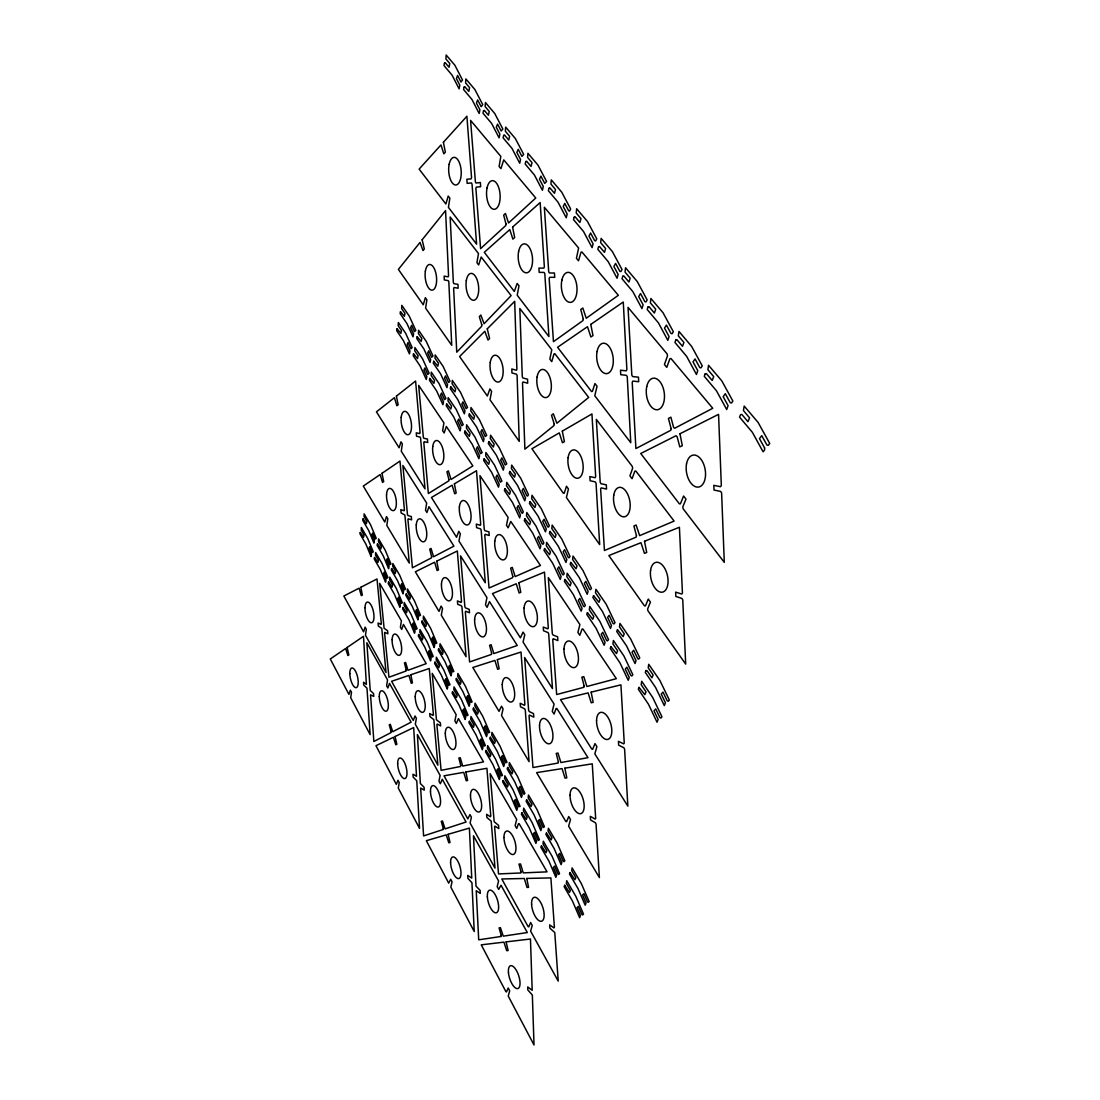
<?xml version="1.0" encoding="UTF-8"?>
<svg xmlns="http://www.w3.org/2000/svg" width="1100" height="1100" viewBox="0 0 1100 1100"><rect width="100%" height="100%" fill="white"/><g stroke="black" fill="none" stroke-linecap="round" stroke-linejoin="round"><path stroke-width="1.5" d="M764.61 447.947L764.596 449.955L763.111 451.839L752.4 432.355L739.558 417.106L740.602 414.631L741.826 414.439L747.945 421.685L749.581 417.821L743.435 410.575L744.191 406.079L758.106 422.441L769.725 443.451L768.24 445.349L766.92 445.019L761.764 435.669L759.468 438.625L764.61 447.947M347.119 647.487L348.837 654.899L347.889 655.531L345.634 648.491L330.275 658.982L348.934 694.402L350.364 690.168L351.491 692.312L350.707 697.757L370.136 734.621L366.987 688.201L363.715 685.025L363.536 682.248L366.382 684.351L363.481 636.336L347.119 647.487M391.132 731.569L391.064 732.572L373.849 741.496L370.549 694.829L373.752 696.41L373.56 693.591L370.232 690.429L366.85 642.73L387.544 679.869L386.623 685.74L387.86 687.995L389.51 683.402L411.098 722.191L392.728 731.706L390.294 724.281L389.249 724.831L391.132 731.569M422.139 239.786L424.311 248.944L422.978 250.594L420.049 242.399L398.379 269.404L423.239 304.769L425.356 297.688L426.869 299.832L425.604 308.137L451.729 345.304L448.828 281.847L448.277 280.665L444.304 279.909L444.125 276.114L448.099 276.856L448.553 275.866L445.569 210.581L422.139 239.786M395.065 736.505L396.866 744.287L395.794 744.782L393.388 737.316L375.953 745.69L396.33 784.369L398.007 780.299L399.245 782.65L398.269 788.054L419.526 828.383L416.763 780.78L413.132 777.067L412.967 774.221L416.501 776.298L413.683 727.567L395.065 736.505M481.786 324.803L481.663 326.274L456.748 352.192L453.64 288.489L454.094 287.499L458.15 288.214L457.971 284.364L453.915 283.663L453.351 282.48L450.147 216.989L478.486 253.536L476.946 262.707L478.665 264.935L481.195 257.029L511.115 295.611L484.069 323.757L480.851 315.026L479.325 316.649L481.786 324.803M443.286 828.492L443.19 829.496L423.596 835.918L420.654 788.054L424.256 790.13L424.078 787.256L420.379 783.544L417.381 734.566L440.11 775.404L438.969 781.234L440.344 783.709L442.269 779.295L466.056 822.016L445.074 828.878L442.461 820.957L441.265 821.37L443.286 828.492M487.272 328.804L489.596 338.525L488.029 340.065L484.825 331.251L459.594 356.538L487.341 396.027L489.899 388.987L491.604 391.38L489.995 399.795L519.241 441.416L517.096 375.499L516.491 374.206L511.94 372.941L511.816 368.995L516.354 370.246L516.89 369.27L514.69 301.331L487.272 328.804M360.786 587.304L362.354 595.072L361.295 595.609L359.123 588.156L343.832 596.035L363.578 631.826L365.131 627.165L366.328 629.324L365.461 635.223L386.045 672.54L381.783 628.471L378.345 625.982L378.056 622.999L381.04 624.429L381.329 623.755L377.011 578.957L360.786 587.304M448.126 834.309L450.038 842.49L448.814 842.834L446.215 834.872L426.346 840.689L448.717 883.135L450.684 879.258L452.045 881.829L450.849 887.178L474.224 931.508L471.941 882.709L467.885 878.364L467.748 875.435L471.735 878.102L469.397 828.08L448.126 834.309M382.016 473.303L383.68 481.621L382.511 482.405L380.174 474.554L363.289 486.062L384.766 522.033L386.499 516.601L387.805 518.788L386.815 525.456L409.269 563.062L404.896 515.061L401.101 512.916L400.799 509.671L404.099 510.73L404.429 509.919L399.974 461.065L382.016 473.303M396.399 396.124L398.131 404.8L396.88 405.776L394.419 397.678L376.434 411.84L399.107 447.783L400.978 441.815L402.353 443.987L401.266 451.206L425.013 488.854L420.585 438.116L420.049 437.03L416.543 436.26L416.24 432.822L419.746 433.579L420.104 432.685L415.594 381.013L396.399 396.124M443.382 142.285L445.349 152.171L443.809 153.835L440.976 144.939L419.127 169.097L445.871 204.022L448.223 196.061L449.859 198.192L448.415 207.364L476.603 244.173L472.038 184.071L471.419 182.958L467.156 183.356L466.854 179.286L471.103 178.86L471.556 177.636L466.895 116.256L443.382 142.285M406.203 669.982L406.092 670.986L388.933 677.243L384.574 633.036L384.862 632.349L387.901 633.806L387.599 630.781L384.106 628.306L379.665 583.371L401.404 620.868L400.386 627.151L401.692 629.42L403.466 624.442L426.195 663.644L407.962 670.299L405.625 662.447L404.442 662.901L406.203 669.982M554.221 424.009L554.043 425.521L524.893 449.171L522.514 382.951L523.05 381.975L527.697 383.212L527.56 379.211L522.899 377.987L522.28 376.695L519.832 308.509L551.788 349.759L549.835 359.095L551.76 361.611L554.001 353.953L554.84 353.705L588.692 397.416L556.875 423.225L553.327 413.779L551.526 415.264L554.221 424.009M501.229 935.468L501.105 936.471L478.706 939.826L476.231 890.711L480.274 893.406L480.136 890.436L475.998 886.077L473.467 835.766L498.589 880.921L497.186 886.669L498.699 889.405L500.995 885.225L527.326 932.553L503.264 936.155L500.431 927.671L499.07 927.891L501.229 935.468M431.626 556.696L431.489 557.837L412.418 567.765L407.935 519.612L408.265 518.801L411.62 519.86L411.304 516.574L407.962 515.529L407.454 514.47L402.889 465.465L426.69 503.099L425.507 510.249L426.951 512.531L428.959 506.674L453.915 546.136L433.565 556.751L431.049 548.446L429.729 549.161L431.626 556.696M410.836 674.754L412.473 682.894L411.263 683.293L408.939 675.4L391.6 681.299L413.243 720.486L415.058 715.963L416.377 718.341L415.305 724.213L437.896 765.146L433.84 719.648L429.99 716.622L429.701 713.543L433.056 715.426L433.4 714.78L429.275 668.498L410.836 674.754M448.938 479.627L448.772 480.865L428.354 493.529L423.803 442.64L424.16 441.746L427.735 442.502L427.419 439.024L423.844 438.281L423.321 437.195L418.674 385.371L443.919 422.895L442.626 430.678L444.152 432.946L446.339 426.47L472.876 465.905L451.014 479.476L448.36 470.882L446.93 471.79L448.938 479.627M436.728 561.179L438.487 569.91L437.14 570.556L434.624 562.224L415.346 571.78L439.024 611.408L441.072 606.086L442.516 608.493L441.279 615.175L466.084 656.7L461.959 606.966L461.409 605.811L457.683 604.271L457.408 600.902L461.134 602.429L461.519 601.645L457.325 550.976L436.728 561.179M506.096 941.889L508.118 950.524L506.715 950.675L503.91 942.15L481.236 944.845L505.876 991.595L506.509 991.925L508.186 987.992L509.685 990.825L508.228 996.05L534.023 1045L532.345 995.019L527.794 989.918L527.697 986.934L532.18 990.303L530.461 939.001L506.096 941.889M454.369 483.862L456.197 492.993L454.754 493.831L452.114 485.21L431.461 497.489L456.555 537.24L458.783 531.355L460.322 533.761L458.947 541.035L485.306 582.766L481.154 530.076L480.576 528.894L476.589 527.656L476.314 524.081L480.301 525.319L480.714 524.439L476.493 470.717L454.369 483.862M505.986 223.96L505.766 225.528L480.59 248.627L475.888 188.361L476.341 187.124L480.672 186.684L480.356 182.545L476.011 183.026L475.393 181.899L470.58 120.381L500.83 156.42L499.111 166.458L500.94 168.657L503.731 159.871L535.755 198.014L508.544 222.984L505.436 213.496L503.676 215.133L505.986 223.96M512.6 227.081L514.676 237.572L512.889 239.14L509.781 229.584L484.303 252.299L514.319 291.459L517.165 283.456L519.007 285.835L517.192 295.199L548.928 336.6L544.803 273.653L544.115 272.415L539.192 272.374L538.918 268.097L543.826 268.125L544.362 266.901L540.155 202.538L512.6 227.081M460.749 765.463L460.598 766.466L441.086 770.357L436.906 724.694L437.25 724.048L440.646 725.945L440.371 722.824L436.453 719.812L432.204 673.365L456.156 714.67L454.891 720.94L456.335 723.442L458.439 718.616L483.533 761.901L462.729 766.04L460.226 757.707L458.865 757.982L460.749 765.463M491.631 653.249L491.453 654.404L469.59 661.952L465.328 612.04L465.726 611.256L469.507 612.796L469.219 609.386L465.438 607.86L464.874 606.705L460.543 555.871L486.956 597.616L485.499 604.794L487.094 607.337L489.486 601.604L517.261 645.494L493.845 653.579L491.109 644.724L489.596 645.274L491.631 653.249M465.891 771.98L467.596 780.505L466.221 780.725L463.732 772.351L444.015 775.803L467.816 818.895L469.947 814.564L471.405 817.19L470.085 823.006L495 868.12L491.191 821.15L486.874 817.492L486.612 814.303L490.394 816.736L490.793 816.131L486.915 768.295L465.891 771.98M512.779 576.469L512.572 577.706L489.033 588.019L484.756 535.15L485.169 534.27L489.239 535.507L488.936 531.891L484.88 530.668L484.289 529.485L479.93 475.599L508.09 517.413L506.467 525.264L508.159 527.808L510.771 521.414L540.457 565.496L515.158 576.579L512.27 567.394L510.634 568.136L512.779 576.469M497.337 659.629L499.166 668.814L497.626 669.295L494.904 660.413L472.808 667.494L499.029 711.37L501.476 706.227L503.071 708.895L501.531 715.564L529.072 761.654L525.291 710.105L524.686 708.84L520.451 706.736L520.19 703.244L524.425 705.334L524.879 704.591L521.015 652.039L497.337 659.629M518.884 582.697L520.795 592.336L519.131 592.996L516.257 583.784L492.456 593.615L520.396 637.835L523.05 632.101L524.755 634.783L523.064 642.056L552.475 688.614L548.707 633.875L548.061 632.582L543.51 630.74L543.263 627.041L547.8 628.842L548.309 628.004L544.473 572.124L518.884 582.697M583.261 318.972L582.986 320.567L553.451 341.688L549.161 278.534L549.711 277.31L554.73 277.324L554.428 272.993L549.409 272.993L548.707 271.769L544.335 207.212L578.614 248.022L576.428 258.308L578.504 260.796L580.993 252.299L581.9 251.941L618.337 295.309L586.245 318.244L582.821 308.014L580.759 309.512L583.261 318.972M562.306 431.131L564.41 441.664L562.471 442.75L559.295 432.877L531.919 448.759L563.379 493.268L564.217 493.185L566.514 486.255L568.439 488.964L566.404 497.53L599.679 544.596L596.049 483.257L595.32 481.91L590.095 480.728L589.834 476.561L595.072 477.73L595.664 476.685L591.938 413.944L562.306 431.131M590.783 324.418L592.982 335.569L590.879 336.985L587.482 326.686L557.59 347.284L591.511 391.531L592.419 391.339L594.962 383.57L597.053 386.265L594.77 395.766L630.768 442.723L627.248 376.709L626.464 375.334L620.744 374.688L620.51 370.219L626.216 370.837L626.876 369.627L623.274 302.019L590.783 324.418M520.987 871.97L520.795 872.974L498.52 873.923L494.587 826.76L494.986 826.141L498.822 828.602L498.561 825.385L494.161 821.714L490.16 773.699L516.684 819.445L515.13 825.646L516.739 828.424L518.526 823.611L519.214 823.804L547.071 871.86L523.243 872.878L520.534 863.968L518.98 864.064L520.987 871.97M558.388 761.874L558.154 763.029L532.977 767.539L529.045 715.798L529.513 715.055L533.816 717.173L533.541 713.625L529.237 711.535L528.632 710.256L524.618 657.511L554.084 704.096L552.269 711.26L554.056 714.093L556.132 708.455L556.902 708.551L587.991 757.68L560.918 762.534L557.961 753.06L556.201 753.39L558.388 761.874M526.776 878.433L528.564 887.398L526.996 887.411L524.301 878.487L501.779 878.969L528.096 926.599L528.784 926.874L530.626 922.515L532.235 925.416L530.612 931.136L558.223 981.104L554.771 932.566L549.89 928.152L549.656 924.866L553.933 927.933L554.4 927.383L550.88 877.91L526.776 878.433M584.169 686.029L583.908 687.294L556.655 694.54L552.736 639.581L553.231 638.743L557.879 640.571L557.604 636.817L552.97 634.989L552.31 633.696L548.322 577.624L579.906 624.553L577.885 632.404L579.796 635.264L582.092 629.007L582.931 629.035L616.33 678.673L586.905 686.496L583.77 676.624L581.859 677.16L584.169 686.029M444.482 63.181L444.001 65.546L452.072 75.13L459.112 88.825L459.786 85.154L456.418 78.595L457.586 75.501L460.969 82.06L462.495 79.998L454.891 65.258L446.16 55L445.94 59.001L449.79 63.552L449.034 67.251L445.184 62.7L444.482 63.181M397.045 328.817L396.674 330.632L403.466 340.711L409.434 353.87L409.956 351.024L407.096 344.726L408.045 342.499L410.905 348.81L412.156 347.531L405.694 333.369L398.351 322.548L398.2 325.779L401.459 330.577L400.854 333.41L397.045 328.817M400.482 311.726L400.111 313.569L406.986 323.634L413.036 336.847L413.559 333.946L410.671 327.635L411.62 325.353L414.521 331.678L415.786 330.357L409.255 316.126L401.816 305.332L401.665 308.619L404.965 313.404L404.346 316.278L400.482 311.726M564.864 768.157L566.803 777.865L565.015 778.126L562.072 768.611L536.607 772.626L565.826 821.48L566.596 821.686L568.727 816.571L570.515 819.555L568.618 826.155L599.404 877.607L596.049 824.134L595.375 822.745L590.549 819.954L590.315 816.324L595.141 819.101L595.678 818.414L592.254 763.84L564.864 768.157M360.291 532.469L359.989 533.899L365.86 544.046L371.058 556.572L371.47 554.304L368.981 548.309L369.765 546.659L372.254 552.654L373.299 551.87L367.689 538.395L361.35 527.491L361.254 530.186L364.059 535.013L363.578 537.254L360.291 532.469M363.069 518.884L362.752 520.355L368.692 530.502L373.945 543.084L374.357 540.774L371.855 534.751L372.639 533.06L375.155 539.096L376.214 538.285L370.549 524.727L364.127 513.837L364.045 516.56L366.877 521.386L366.382 523.669L363.069 518.884M591.154 692.148L593.175 702.336L591.236 702.79L588.115 692.89L560.533 699.641L591.814 749.128L592.652 749.279L595.004 743.614L596.915 746.625L594.811 753.857L627.852 806.121L624.607 749.169L623.879 747.739L618.654 745.181L618.434 741.331L623.659 743.861L624.25 743.064L620.936 684.846L591.154 692.148M636.46 535.645L636.144 537.13L604.436 550.523L600.627 488.95L601.219 487.891L606.554 489.074L606.306 484.853L600.957 483.697L600.215 482.35L596.324 419.402L632.349 466.496L632.638 468.27L629.901 475.846L632.074 478.72L634.837 471.144L635.814 471.006L674.121 521.084L639.65 535.645L636.116 525.03L633.902 526.006L636.46 535.645M464.09 87.148L463.567 89.512L471.928 99.44L479.174 113.493L479.902 109.794L476.424 103.07L477.661 99.976L481.154 106.7L482.749 104.665L474.897 89.54L465.864 78.911L465.616 82.954L469.604 87.67L468.793 91.382L464.819 86.666L464.09 87.148M671.151 428.643L670.794 430.279L635.91 448.566L632.211 382.305L632.871 381.095L638.715 381.728L638.467 377.176L632.624 376.571L631.826 375.21L628.031 307.395L667.205 354.021L667.494 355.919L664.428 364.499L666.793 367.359L669.886 358.765L670.973 358.504L712.773 408.279L674.658 428.257L673.599 427.35L670.862 417.161L668.415 418.467L671.151 428.643M413.545 353.815L413.146 355.63L420.145 366.025L426.277 379.486L426.841 376.64L423.899 370.191L424.889 367.991L427.831 374.44L429.124 373.189L422.496 358.696L414.92 347.545L414.755 350.804L418.11 355.74L417.478 358.572L413.545 353.815M417.189 336.696L416.79 338.553L423.885 348.92L430.086 362.45L430.65 359.549L427.68 353.072L428.684 350.817L431.668 357.294L432.987 356.001L426.277 341.44L418.605 330.303L418.44 333.603L421.822 338.539L421.176 341.426L417.189 336.696M644.504 541.269L646.717 552.489L644.462 553.355L640.956 542.685L608.864 555.569L644.476 605.88L645.452 605.894L648.257 599.033L650.444 602.112L647.625 608.974L647.9 610.706L685.699 664.111L682.756 599.913L681.931 598.414L675.854 596.475L675.648 592.116L681.725 594.041L682.44 593.024L679.415 527.257L644.504 541.269M374.536 557.507L374.206 558.951L380.243 569.36L385.564 582.161L386.004 579.893L383.46 573.774L384.271 572.138L386.815 578.27L387.901 577.514L382.168 563.75L375.65 552.558L375.54 555.252L378.428 560.216L377.919 562.444L374.536 557.507M377.465 543.964L377.135 545.421L383.24 555.844L388.616 568.7L389.056 566.39L386.485 560.244L387.31 558.58L389.895 564.726L390.981 563.956L385.179 550.124L378.592 538.918L378.482 541.654L381.397 546.618L380.875 548.9L377.465 543.964M483.533 110.784L482.982 113.176L491.631 123.434L499.098 137.844L499.868 134.131L496.279 127.229L497.585 124.135L501.174 131.037L502.851 129.03L494.766 113.52L485.43 102.52L485.141 106.604L489.266 111.471L488.414 115.211L484.289 110.33L483.533 110.784M679.951 433.771L682.303 445.692L679.8 446.902L677.091 436.659L676.033 435.737L640.723 453.502L679.388 503.869L680.446 503.772L683.595 496.004L685.987 499.098L682.825 506.853L683.1 508.709L724.295 562.361L721.614 492.979L720.72 491.453L714.01 490.05L713.831 485.334L720.527 486.709L721.325 485.526L718.561 414.356L679.951 433.771M433.703 361.281L433.276 363.138L440.578 373.821L446.957 387.654L447.549 384.752L444.496 378.139L445.555 375.884L448.607 382.511L449.982 381.246L443.094 366.355L435.188 354.888L434.995 358.201L438.487 363.289L437.814 366.176L433.703 361.281M429.839 378.428L429.413 380.229L436.631 390.926L442.929 404.704L443.506 401.857L440.495 395.271L441.526 393.071L444.551 399.671L445.899 398.447L439.092 383.625L431.296 372.144L431.118 375.416L434.569 380.504L433.895 383.336L429.839 378.428M391.641 568.576L391.297 570.034L397.567 580.745L403.067 593.862L403.535 591.553L400.909 585.283L401.761 583.632L404.401 589.916L405.543 589.174L399.603 575.053L392.837 563.544L392.714 566.294L395.697 571.395L395.161 573.664L391.641 568.576M388.561 582.092L388.217 583.523L394.419 594.22L399.864 607.283L400.317 605.014L397.719 598.771L398.558 597.163L401.17 603.405L402.297 602.704L396.413 588.638L389.73 577.143L389.606 579.865L392.562 584.952L392.026 587.18L388.561 582.092M503.676 135.424L503.085 137.83L512.023 148.445L519.723 163.226L520.548 159.486L516.849 152.419L518.224 149.325L521.923 156.406L523.683 154.412L515.336 138.504L505.67 127.119L505.368 131.244L509.63 136.29L508.723 140.03L504.46 134.984L503.676 135.424M450.725 386.774L450.271 388.616L457.806 399.644L464.351 413.793L464.984 410.891L461.849 404.112L462.949 401.885L466.098 408.664L467.527 407.44L460.446 392.191L452.306 380.366L452.086 383.707L455.689 388.946L454.974 391.848L450.725 386.774M446.641 403.906L446.201 405.721L453.626 416.749L460.089 430.842L460.721 427.996L457.614 421.245L458.7 419.072L461.808 425.824L463.21 424.641L456.225 409.461L448.195 397.636L447.989 400.922L451.536 406.175L450.821 409.007L446.641 403.906M406.23 593.986L405.873 595.444L412.308 606.444L417.931 619.836L418.44 617.54L415.731 611.132L416.639 609.51L419.334 615.931L420.516 615.216L414.439 600.793L407.481 588.981L407.344 591.731L410.41 596.97L409.846 599.239L406.23 593.986M402.971 607.475L402.614 608.891L408.98 619.877L414.549 633.215L415.044 630.946L412.376 624.58L413.256 622.985L415.938 629.365L417.092 628.705L411.084 614.336L404.209 602.539L404.071 605.261L407.11 610.486L406.546 612.714L402.971 607.475M525.786 161.618L525.181 164.037L534.449 175.051L542.41 190.245L543.276 186.491L539.454 179.218L540.911 176.124L544.734 183.397L546.576 181.445L537.955 165.083L527.931 153.271L527.587 157.438L532.015 162.662L531.039 166.43L526.611 161.205L525.786 161.618M465.011 431.076L464.544 432.891L472.216 444.276L478.871 458.728L479.531 455.868L476.341 448.951L477.482 446.793L480.672 453.709L482.144 452.581L474.953 437.016L466.647 424.806L466.428 428.12L470.085 433.524L469.342 436.356L465.011 431.076M469.356 413.93L468.875 415.786L476.644 427.158L483.395 441.678L484.055 438.763L480.837 431.819L481.993 429.605L485.224 436.549L486.723 435.366L479.435 419.746L471.02 407.522L470.786 410.891L474.499 416.309L473.743 419.196L469.356 413.93M422.111 621.087L421.74 622.531L428.354 633.861L434.143 647.556L434.665 645.274L431.901 638.715L432.836 637.12L435.614 643.679L436.837 643.019L430.595 628.265L423.445 616.096L423.28 618.86L426.442 624.25L425.837 626.505L422.111 621.087M418.674 634.521L418.303 635.951L424.848 647.24L430.567 660.88L431.076 658.625L428.34 652.107L429.261 650.54L432.011 657.071L433.221 656.439L427.047 641.754L419.98 629.612L419.829 632.349L422.95 637.725L422.359 639.939L418.674 634.521M549.024 188.265L548.364 190.699L557.989 202.125L566.239 217.772L567.16 213.978L563.214 206.498L564.74 203.404L568.714 210.897L569.649 210.966L570.652 208.972L561.715 192.129L551.306 179.877L550.921 184.085L555.514 189.516L554.482 193.298L549.89 187.866L549.024 188.265M488.812 441.609L488.29 443.465L496.348 455.221L503.291 470.112L504.006 467.197L500.679 460.075L501.889 457.875L505.23 465.011L506.784 463.87L499.276 447.837L490.586 435.201L490.311 438.598L494.161 444.194L493.35 447.081L488.812 441.609M484.206 458.769L483.711 460.584L491.645 472.34L498.493 487.163L499.194 484.303L495.908 477.221L497.104 475.076L500.404 482.171L501.93 481.085L494.519 465.121L485.939 452.499L485.691 455.826L489.473 461.422L488.689 464.255L484.206 458.769M438.652 648.725L438.24 650.169L445.06 661.815L451 675.84L451.564 673.558L448.717 666.848L449.707 665.28L452.554 671.99L453.832 671.371L447.411 656.274L440.055 643.748L439.862 646.525L443.121 652.08L442.489 654.321L438.652 648.725M435.009 662.118L434.61 663.52L441.348 675.152L447.219 689.109L447.769 686.868L444.964 680.185L445.926 678.659L448.745 685.341L450.01 684.75L443.671 669.721L436.384 657.223L436.205 659.959L439.436 665.5L438.804 667.714L435.009 662.118M574.214 217.181L573.499 219.615L583.536 231.522L592.075 247.637L593.079 243.829L588.981 236.115L590.604 233.035L594.715 240.762L595.705 240.845L596.764 238.865L587.496 221.499L576.648 208.739L576.221 212.988L581.006 218.653L579.893 222.461L575.121 216.796L574.214 217.181M509.809 471.501L509.259 473.344L517.591 485.526L524.769 500.83L525.539 497.915L522.101 490.586L523.38 488.414L526.817 495.756L527.629 496.045L528.467 494.656L520.699 478.17L511.692 465.094L511.39 468.504L515.377 474.293L514.511 477.194L509.809 471.501M504.914 488.661L504.377 490.476L512.586 502.645L519.668 517.88L520.41 515.02L517.027 507.732L518.279 505.615L521.689 512.902L522.473 513.219L523.298 511.857L515.639 495.454L506.756 482.377L506.467 485.746L510.4 491.535L509.547 494.368L504.914 488.661M452.567 691.763L452.141 693.165L459.099 705.169L465.135 719.469L465.712 717.227L462.825 710.38L463.842 708.881L466.73 715.729L468.05 715.192L461.533 699.793L454.025 686.895L453.819 689.659L457.146 695.365L456.473 697.565L452.567 691.763M456.418 678.439L455.991 679.869L463.031 691.886L469.136 706.269L469.728 703.986L466.799 697.111L467.83 695.558L470.772 702.446L472.106 701.882L465.506 686.4L457.902 673.475L457.696 676.266L461.065 682L460.377 684.227L456.418 678.439M598.551 246.84L597.809 249.288L608.217 261.663L617.059 278.245L618.131 274.436L613.882 266.489L615.601 263.423L619.864 271.37L620.895 271.494L622.009 269.514L612.425 251.639L601.136 238.384L600.669 242.674L605.646 248.545L604.464 252.367L599.5 246.482L598.551 246.84M530.021 501.669L529.444 503.511L538.065 516.106L545.449 531.822L546.26 528.908L542.726 521.386L544.074 519.241L547.621 526.763L548.46 527.092L549.326 525.717L541.337 508.791L532.015 495.261L531.685 498.699L535.81 504.694L534.902 507.581L530.021 501.669M524.837 518.801L524.274 520.602L532.757 533.197L540.045 548.817L540.842 545.957L537.35 538.477L538.67 536.388L542.176 543.881L543.001 544.225L543.854 542.891L535.975 526.048L526.79 512.531L526.474 515.914L530.53 521.895L529.636 524.727L524.837 518.801M469.411 721.339L468.971 722.741L476.121 735.102L482.322 749.732L482.941 747.505L479.971 740.492L481.03 739.021L484 746.034L485.375 745.553L478.679 729.795L470.951 716.513L470.731 719.276L474.141 725.161L473.44 727.334L469.411 721.339M473.481 708.084L473.027 709.514L480.274 721.902L486.544 736.615L487.176 734.346L484.165 727.306L485.251 725.794L488.263 732.848L489.651 732.325L482.873 716.485L475.035 703.161L474.815 705.966L478.28 711.865L477.565 714.093L473.481 708.084M622.793 276.265L622.009 278.712L632.803 291.555L641.96 308.619L643.101 304.782L638.701 296.615L640.516 293.562L644.916 301.744L645.989 301.895L647.171 299.942L637.257 281.545L625.543 267.768L625.034 272.099L630.204 278.204L628.939 282.026L623.796 275.921L622.793 276.265M550.055 531.465L549.45 533.308L558.346 546.315L565.964 562.43L566.83 559.515L563.173 551.815L564.589 549.697L568.246 557.411L569.112 557.783L570.034 556.421L561.798 539.055L552.173 525.085L551.815 528.536L556.064 534.724L555.101 537.598L550.055 531.465M544.582 548.556L543.991 550.357L552.75 563.365L560.257 579.384L561.096 576.538L557.507 568.865L558.882 566.803L562.499 574.489L563.351 574.86L564.245 573.54L556.132 556.27L546.645 542.314L546.301 545.71L550.495 551.884L549.546 554.702L544.582 548.556M486.035 750.461L485.567 751.85L492.938 764.555L499.29 779.529L499.936 777.315L496.897 770.151L498.011 768.707L501.05 775.885L502.48 775.445L495.605 759.316L487.658 745.649L487.41 748.426L490.93 754.476L490.201 756.649L486.035 750.461M490.325 737.289L489.844 738.705L497.296 751.451L503.731 766.508L504.405 764.253L501.311 757.048L502.439 755.562L505.533 762.781L506.976 762.314L500.019 746.102L491.961 732.394L491.714 735.199L495.275 741.276L494.533 743.476L490.325 737.289M647.996 306.996L647.158 309.457L658.377 322.795L667.851 340.381L669.061 336.531L664.51 328.116L666.421 325.077L670.986 333.506L672.1 333.699L673.351 331.746L663.08 312.812L650.911 298.485L650.361 302.857L655.724 309.196L654.39 313.032L649.041 306.694L647.996 306.996M565.001 579.466L564.369 581.268L573.43 594.701L581.158 611.146L582.051 608.3L578.352 600.421L579.796 598.4L583.509 606.279L584.402 606.691L585.351 605.399L576.977 587.675L567.188 573.237L566.803 576.648L571.134 583.041L570.144 585.86L565.001 579.466M570.79 562.43L570.144 564.259L579.342 577.72L587.194 594.261L588.101 591.346L584.348 583.426L585.819 581.35L589.586 589.27L590.494 589.683L591.456 588.335L582.973 570.515L573.018 556.064L572.632 559.529L577.033 565.936L576.015 568.81L570.79 562.43M507.678 767.484L507.183 768.9L514.855 782.018L521.455 797.431L522.156 795.176L518.994 787.806L520.176 786.362L523.339 793.746L524.081 794.269L524.851 793.348L517.701 776.751L509.41 762.63L509.135 765.449L512.806 771.705L512.023 773.891L507.678 767.484M503.168 780.56L502.686 781.949L510.263 795.025L516.78 810.343L517.467 808.143L514.346 800.814L515.501 799.411L518.636 806.754L520.107 806.369L513.054 789.869L504.873 775.803L504.611 778.58L508.228 784.809L507.457 786.954L503.168 780.56M675.826 339.969L674.933 342.43L686.62 356.331L696.465 374.481L697.757 370.618L693.027 361.928L695.049 358.916L699.793 367.62L700.961 367.854L702.281 365.915L691.611 346.363L678.947 331.444L678.329 335.844L683.925 342.457L682.495 346.308L676.926 339.694L675.826 339.969M593.56 595.636L592.873 597.479L602.415 611.421L610.514 628.43L611.476 625.529L607.599 617.389L609.152 615.34L613.058 623.494L613.993 623.934L615.01 622.614L606.237 604.285L595.925 589.298L595.499 592.79L600.05 599.431L598.977 602.291L593.56 595.636M587.428 612.631L586.754 614.419L596.131 628.334L604.12 645.246L605.069 642.4L601.246 634.315L602.773 632.321L606.609 640.434L607.53 640.874L608.52 639.609L599.885 621.39L589.737 606.43L589.325 609.854L593.808 616.481L592.749 619.273L587.428 612.631M521.895 812.831L521.373 814.206L529.196 827.709L535.906 843.411L536.635 841.211L533.418 833.704L534.627 832.343L537.845 839.864L538.601 840.428L539.385 839.548L532.139 822.635L523.696 808.115L523.408 810.893L527.134 817.327L526.322 819.459L521.895 812.831M526.652 799.865L526.13 801.254L534.05 814.798L540.842 830.596L541.585 828.369L538.326 820.806L539.564 819.418L542.822 826.98L543.592 827.53L544.39 826.636L537.048 809.614L528.481 795.039L528.179 797.871L531.974 804.32L531.135 806.492L526.652 799.865M705.224 373.821L704.261 376.296L716.471 390.789L726.701 409.544L728.09 405.666L723.181 396.701L725.312 393.704L730.249 402.696L731.486 402.971L732.875 401.046L721.779 380.848L708.551 365.283L707.878 369.724L713.721 376.626L712.195 380.476L706.379 373.587L705.224 373.821M617.457 629.736L616.743 631.565L626.629 646.03L635.016 663.534L636.034 660.646L632.019 652.259L633.669 650.251L637.697 658.652L638.674 659.134L639.746 657.841L630.671 638.976L619.974 623.425L619.506 626.931L624.236 633.82L623.081 636.666L617.457 629.736M610.94 646.663L610.239 648.45L619.974 662.874L628.224 680.281L629.227 677.449L625.268 669.116L626.876 667.164L630.85 675.51L631.812 676.005L632.857 674.754L623.934 655.999L613.401 640.489L612.947 643.94L617.595 650.801L616.481 653.592L610.94 646.663M546.466 833.058L545.916 834.433L554.098 848.43L561.096 864.641L561.88 862.414L558.525 854.659L559.817 853.311L563.186 861.08L563.97 861.657L564.809 860.791L557.246 843.329L548.405 828.273L548.075 831.119L551.994 837.774L551.114 839.933L546.466 833.058M541.447 845.914L540.898 847.275L548.969 861.204L555.871 877.319L556.641 875.146L553.341 867.433L554.606 866.112L557.92 873.84L558.704 874.431L559.529 873.579L552.062 856.226L543.345 841.239L543.029 844.03L546.879 850.671L546.013 852.775L541.447 845.914M646.044 670.574L645.274 672.375L655.6 687.486L664.317 705.595L665.418 702.721L661.237 694.045L662.998 692.092L667.191 700.783L668.223 701.305L669.35 700.054L659.918 680.529L648.725 664.29L648.216 667.824L653.152 675.015L651.929 677.834L647.006 670.656L646.044 670.574M639.059 687.404L638.303 689.178L648.464 704.234L657.044 722.219L658.13 719.414L654.005 710.793L655.724 708.895L659.849 717.53L660.866 718.066L661.98 716.856L652.685 697.455L641.685 681.257L641.19 684.736L646.044 691.9L644.848 694.664L639.059 687.404M570.048 872.589L569.456 873.964L577.954 888.484L585.2 905.19L586.039 902.99L582.574 895.001L583.935 893.695L587.414 901.711L588.239 902.344L589.132 901.505L581.295 883.492L572.11 867.872L571.752 870.719L575.809 877.635L574.874 879.766L570.048 872.589M564.699 885.308L564.121 886.641L572.495 901.106L579.645 917.702L580.47 915.558L577.046 907.61L578.38 906.345L581.817 914.306L582.629 914.939L583.509 914.141L575.781 896.239L566.72 880.688L566.362 883.479L570.377 890.381L569.456 892.457L564.699 885.308M650.554 570.598A15.276 8.401 77.4 0 0 662.09 592.212A15.276 8.401 77.4 0 0 665.033 568.865A15.276 8.401 77.4 0 0 650.554 570.598M568.095 457.751A14.355 7.37 80.5 0 0 577.734 478.252A14.355 7.37 80.5 0 0 580.773 456.211A14.355 7.37 80.5 0 0 568.095 457.751M613.759 495.289A14.932 8.016 79.5 0 0 624.14 516.821A14.932 8.016 79.5 0 0 627.646 494.12A14.932 8.016 79.5 0 0 613.759 495.289M459.374 506.976A12.416 5.541 79.6 0 0 467.156 524.989A12.416 5.541 79.6 0 0 468.971 506.234A12.416 5.541 79.6 0 0 459.374 506.976M494.794 541.145A12.87 5.954 78.8 0 0 503.099 559.928A12.87 5.954 78.8 0 0 505.189 540.691A12.87 5.954 78.8 0 0 494.794 541.145M401.197 417.312A11.852 4.964 81.1 0 0 407.88 434.748A11.852 4.964 81.1 0 0 409.819 416.982A11.852 4.964 81.1 0 0 401.197 417.312M432.754 446.6A12.224 5.321 80.7 0 0 439.849 464.695A12.224 5.321 80.7 0 0 442.062 446.49A12.224 5.321 80.7 0 0 432.754 446.6M596.558 720.596A13.984 6.916 74.6 0 0 607.805 739.42A13.984 6.916 74.6 0 0 608.19 717.723A13.984 6.916 74.6 0 0 596.558 720.596M524.081 607.929A13.117 6.188 77.4 0 0 533.197 626.697A13.117 6.188 77.4 0 0 534.82 606.898A13.117 6.188 77.4 0 0 524.081 607.929M563.998 648.821A13.64 6.669 76.3 0 0 574.31 667.59A13.64 6.669 76.3 0 0 575.327 646.525A13.64 6.669 76.3 0 0 563.998 648.821M503.965 837.499A12.182 5.129 73.7 0 0 513.054 854.535A12.182 5.129 73.7 0 0 512.848 836.275A12.182 5.129 73.7 0 0 503.965 837.499M470.484 795.768A11.729 4.826 74.7 0 0 479.009 812.006A11.729 4.826 74.7 0 0 478.706 794.214A11.729 4.826 74.7 0 0 470.484 795.768M531.589 904.186A12.512 5.28 72.5 0 0 541.379 921.277A12.512 5.28 72.5 0 0 540.609 902.399A12.512 5.28 72.5 0 0 531.589 904.186M392.109 639.705A10.89 4.263 77.5 0 0 399.011 655.38A10.89 4.263 77.5 0 0 399.52 639.045A10.89 4.263 77.5 0 0 392.109 639.705M487.355 896.803A11.784 4.716 73.2 0 0 496.293 912.78A11.784 4.716 73.2 0 0 495.303 894.85A11.784 4.716 73.2 0 0 487.355 896.803M450.587 862.689A11.234 4.359 74 0 0 458.576 878.611A11.234 4.359 74 0 0 458.205 861.946A11.234 4.359 74 0 0 450.587 862.689M508.447 972.606A11.99 4.73 72 0 0 517.866 988.57A11.99 4.73 72 0 0 516.312 970.269A11.99 4.73 72 0 0 508.447 972.606M379.266 696.561A10.505 3.96 76.8 0 0 386.155 711.232A10.505 3.96 76.8 0 0 385.99 695.2A10.505 3.96 76.8 0 0 379.266 696.561M349.814 673.585A10.106 3.671 77.3 0 0 356.249 687.665A10.106 3.671 77.3 0 0 356.001 672.183A10.106 3.671 77.3 0 0 349.814 673.585M430.485 791.808A11.083 4.317 75.1 0 0 438.309 807.043A11.083 4.317 75.1 0 0 437.772 790.116A11.083 4.317 75.1 0 0 430.485 791.808M397.664 763.386A10.615 4.001 75.8 0 0 404.663 778.635A10.615 4.001 75.8 0 0 404.663 762.891A10.615 4.001 75.8 0 0 397.664 763.386M365.007 607.668A10.56 4.015 78.1 0 0 371.539 622.765A10.56 4.015 78.1 0 0 371.924 606.788A10.56 4.015 78.1 0 0 365.007 607.668M445.294 733.26A11.467 4.689 75.8 0 0 453.2 749.526A11.467 4.689 75.8 0 0 453.393 732.284A11.467 4.689 75.8 0 0 445.294 733.26M415.236 696.768A11.083 4.4 76.6 0 0 422.675 712.36A11.083 4.4 76.6 0 0 422.771 695.516A11.083 4.4 76.6 0 0 415.236 696.768M539.523 725.409A13.035 6.022 75.1 0 0 549.175 743.82A13.035 6.022 75.1 0 0 549.986 724.213A13.035 6.022 75.1 0 0 539.523 725.409M502.26 684.475A12.54 5.624 76.2 0 0 511.266 702.02A12.54 5.624 76.2 0 0 511.899 682.935A12.54 5.624 76.2 0 0 502.26 684.475M570.034 795.204A13.379 6.229 73.6 0 0 580.525 813.697A13.379 6.229 73.6 0 0 580.745 793.457A13.379 6.229 73.6 0 0 570.034 795.204M416.268 524.906A11.66 4.881 79.3 0 0 423.418 541.832A11.66 4.881 79.3 0 0 424.765 524.288A11.66 4.881 79.3 0 0 416.268 524.906M386.554 494.34A11.303 4.579 79.8 0 0 393.291 510.647A11.303 4.579 79.8 0 0 394.446 493.501A11.303 4.579 79.8 0 0 386.554 494.34M474.65 619.327A12.279 5.431 77.5 0 0 482.941 636.9A12.279 5.431 77.5 0 0 484.055 618.365A12.279 5.431 77.5 0 0 474.65 619.327M441.457 584.045A11.866 5.074 78.2 0 0 449.24 600.875A11.866 5.074 78.2 0 0 450.161 582.794A11.866 5.074 78.2 0 0 441.457 584.045M646.745 386.554A15.909 8.951 82.4 0 0 657.14 409.764A15.909 8.951 82.4 0 0 662.241 385.564A15.909 8.951 82.4 0 0 646.745 386.554M597.066 351.532A15.276 8.168 83.1 0 0 606.691 373.629A15.276 8.168 83.1 0 0 611.174 350.185A15.276 8.168 83.1 0 0 597.066 351.532M686.524 463.856A16.225 9.446 80.2 0 0 698.225 487.107A16.225 9.446 80.2 0 0 702.831 462.261A16.225 9.446 80.2 0 0 686.524 463.856M487.066 187.894A14.355 6.751 85.9 0 0 494.161 209.316A14.355 6.751 85.9 0 0 498.781 187.756A14.355 6.751 85.9 0 0 487.066 187.894M466.331 280.445A13.516 6.229 84 0 0 473.66 300.286A13.516 6.229 84 0 0 477.098 279.757A13.516 6.229 84 0 0 466.331 280.445M425.356 271.205A12.911 5.637 83.9 0 0 432.149 290.166A12.911 5.637 83.9 0 0 435.119 270.614A12.911 5.637 83.9 0 0 425.356 271.205M537.089 377.039A14.204 7.095 82.3 0 0 545.834 397.609A14.204 7.095 82.3 0 0 549.326 375.911A14.204 7.095 82.3 0 0 537.089 377.039M490.243 362.478A13.516 6.394 82.5 0 0 498.272 382.044A13.516 6.394 82.5 0 0 501.27 361.391A13.516 6.394 82.5 0 0 490.243 362.478M449.13 164.395A13.86 6.229 86 0 0 455.799 185.006A13.86 6.229 86 0 0 459.91 164.093A13.86 6.229 86 0 0 449.13 164.395M561.852 280.211A15.07 7.755 84.7 0 0 570.419 302.39A15.07 7.755 84.7 0 0 575.286 279.538A15.07 7.755 84.7 0 0 561.852 280.211M518.609 251.57A14.52 7.109 85 0 0 526.598 272.814A14.52 7.109 85 0 0 530.901 250.663A14.52 7.109 85 0 0 518.609 251.57"/></g></svg>
